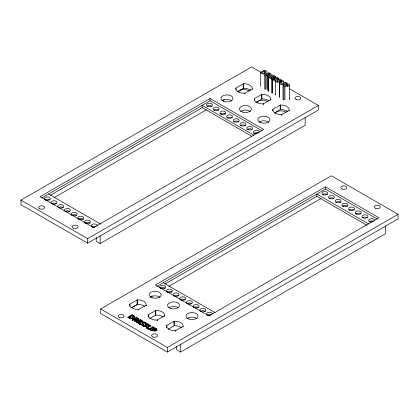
<?xml version="1.0" encoding="UTF-8"?>
<svg xmlns="http://www.w3.org/2000/svg" width="419" height="419" viewBox="0 0 419 419"><rect width="100%" height="100%" fill="white"/><g stroke="black" fill="none" stroke-linecap="round" stroke-linejoin="round"><path stroke-width="0.63" d="M289.592 99.109L289.587 85.062L289.068 84.329L287.214 83.229L282.993 85.665L282.993 99.612L283.522 99.308M279.085 80.186A1.749 1.011 0 0 0 279.159 80.333C280.594 82.632 276.126 82.773 275.419 81.129M279.557 81.202L279.541 95.291M289.592 85.193C288.738 87.733 285.349 85.198 283.909 86.188L282.993 85.665M147.032 326.621L146.64 325.683A1.749 1.011 0 0 1 146.566 325.532M142.256 323.4C143.361 321.567 145.21 323.897 146.084 323.007M136.83 320.43L135.442 319.938A3.965 2.289 0 0 1 135.222 319.786L135.222 319.027L136.494 318.293L137.652 319.131L137.27 319.561L137.615 320.079L136.322 320.352L135.751 321.75L134.714 321.153L135.201 319.99L134.902 319.838A4.997 2.886 0 0 1 134.389 319.508L133.127 320.236L132.215 319.707L132.215 320.472M136.144 321.551L136.322 320.352M268.27 91.117L268.27 77.164L268.841 75.766L270.559 75.598L271.475 74.687L270.957 73.875L268.951 72.686L264.735 75.121L264.735 89.074M268.349 90.457L268.841 89.603M268.626 90.242L268.768 89.891M134.866 321.551L135.201 319.99M267.233 90.514L267.233 76.562L267.72 75.399A5.028 2.902 0 0 1 266.908 74.917L265.646 75.645L264.735 75.121M146.069 322.944A1.99 1.152 0 0 0 145.534 322.499L144.241 321.981L142.921 322.085L142.23 322.73L142.596 324.175L141.496 324.175L140.726 323.311L139.794 323.85L139.794 324.615M146.823 327.04L146.488 327.286M289.508 88.802L318.34 105.447L318.34 110.014L87.65 243.198L20.95 204.687L20.95 200.12L251.636 66.935L261.247 72.482M210.087 98.502L40.035 196.679L93.61 227.611L263.661 129.434L210.087 98.502L210.087 100.785L41.643 198.035M264.619 71.167C256.742 73.283 269.412 74.435 264.619 71.167L264.619 73.707M252.29 89.54L252.306 88.87A8.228 4.75 0 0 0 243.434 83.748L235.913 88L235.913 89.996M50.306 195.317L202.178 107.636L251.803 136.285M237.61 91.588L243.434 88.315A8.228 4.75 0 0 1 250.913 90.378M54.386 197.527L206.143 109.914M221.997 100.759L224.265 99.45M237.851 91.604L242.381 88.99M269.014 73.702L267.741 74.441A3.965 2.289 0 0 0 267.961 74.592C269.134 75.855 271.585 74.273 269.014 73.702L269.014 74.97M268.72 91.373L268.72 77.421L272.937 74.985L275.718 76.593L275.718 77.861M274.068 79.971L274.068 77.436L273.209 77.929L271.407 76.892L270.459 77.436L272.413 78.563L272.413 92.51M235.902 88.1A8.228 4.75 0 0 0 244.775 93.222L252.29 88.969M268.72 77.421L271.554 79.055L272.413 78.563M274.068 77.436L272.266 76.394L272.958 75.991L274.859 77.086L275.718 76.593M277.677 82.124L277.677 78.955L278.604 78.421L278.604 79.689M280.746 81.993L280.746 80.726L281.673 80.191L281.673 81.459M280.185 81.967L282.605 80.568L283.516 81.092L283.516 83.632M281.076 82.501L283.516 81.092M270.747 100.193L270.763 99.528A8.228 4.75 0 0 0 261.891 94.401L254.37 98.654L254.354 100.466M282.961 83.591L285.402 82.182L286.318 82.711L286.318 83.978M283.893 84.109L286.318 82.711M255.747 102.425L261.891 98.968A8.228 4.75 0 0 1 268.998 100.749M287.277 84.245L285.795 85.099A5.112 2.949 0 0 0 286.004 85.24C287.104 86.482 289.707 84.853 287.277 84.245L287.277 86.146M272.664 93.013L272.313 93.212L272.313 79.264C272.617 77.897 274.984 80.961 275.183 79.238C273.555 77.473 277.001 76.735 278.08 77.897A1.969 1.137 0 0 1 278.593 78.358M254.354 98.753A8.228 4.75 0 0 0 263.226 103.875L270.747 99.622M289.204 110.852L289.215 110.181A8.228 4.75 0 0 0 280.342 105.059L272.821 109.307L272.811 110.836M274.518 112.894L280.342 109.626A8.228 4.75 0 0 1 287.822 111.69M272.811 109.406A8.228 4.75 0 0 0 281.683 114.528L289.204 110.281M20.95 200.12L87.65 238.631L318.34 105.447M96.244 237.505L96.244 241.307L100.172 243.575L305.158 125.234L305.158 117.624M100.66 308.986L331.35 175.802L398.05 214.313L398.05 218.88L167.364 352.065L100.66 313.553L100.66 308.986L167.364 347.498L398.05 214.313M325.39 186.822L155.339 284.999L208.913 315.931L378.965 217.754L325.39 186.822L325.39 189.105L157.036 286.303M146.189 305.598L146.189 305.027A8.228 4.75 0 0 0 137.317 299.904L129.796 304.152L129.796 306.153M164.95 284.019L316.822 196.338L367.013 225.312M131.634 307.661L137.317 304.472A8.228 4.75 0 0 1 144.66 306.425M131.927 307.651L137.589 304.383M150.615 296.861L152.312 295.882M168.737 286.402L321.054 198.459M129.785 304.252A8.228 4.75 0 0 0 138.658 309.374L146.179 305.126L146.179 305.697M127.989 317.094L132.058 314.748L133.441 315.549L133.441 316.308L132.058 315.507L127.989 317.859M129.55 317.23L132.1 315.758C134.504 316.586 132.252 318.534 130.681 317.817C129.005 316.539 129.455 318.744 131.084 318.655M129.55 317.99L130.026 317.712M132.215 319.707L136.432 317.272C139.805 318.162 139.265 320.451 137.118 320.399M132.477 320.32L136.432 318.037L138.946 319.901M135.222 319.786L135.698 319.514M164.63 316.35L164.646 315.68A8.228 4.75 0 0 0 155.774 310.558L148.253 314.81L148.253 317.094M141.098 322.525L139.742 321.745L139.742 320.98L140.438 320.582L142.34 321.677L143.198 321.179L140.417 319.577L136.201 322.012L139.035 323.646L139.894 323.149L137.94 322.022L137.94 322.782L139.407 323.63M136.73 322.468L140.417 320.336L142.643 321.619M137.94 322.022L138.883 321.478L140.69 322.52L141.549 322.022L139.742 320.98M149.63 318.581L155.774 315.125A8.228 4.75 0 0 1 162.844 316.874M139.967 324.51L140.726 324.076L140.726 323.311M142.863 325.626C143.502 324.269 144.848 327.05 145.765 325.773C146.645 326.993 143.665 327.218 142.884 325.683M143.094 326.249L143.796 325.846L143.796 325.086M149.154 324.783C148.179 325.841 146.561 323.678 148.625 325.018M148.237 314.91A8.228 4.75 0 0 0 157.109 320.032L164.63 315.779M148.556 327.092L150.997 325.683L150.086 325.154L147.666 326.553L147.666 327.312L150.086 325.919L150.541 326.181M151.374 328.695L153.794 327.297L152.883 326.773L150.442 328.182L150.442 328.941L152.883 327.532L153.454 327.862M154.695 327.815L150.473 330.251L151.385 330.78C152.715 329.549 154.396 331.796 156.041 330.795C158.251 330.203 156.093 327.826 154.695 327.815L154.695 328.58L150.74 330.858M153.275 329.69L154.758 328.831C157.141 329.748 154.449 330.942 153.48 329.826A5.112 2.949 0 0 1 153.275 329.69L153.275 330.45A5.112 2.949 0 0 0 153.48 330.591C154.14 331.534 156.648 330.79 155.412 329.978M153.275 330.45L153.736 330.182M183.087 327.003L183.098 326.338A8.228 4.75 0 0 0 174.225 321.211L166.71 325.463L166.71 327.459M168.087 329.234L174.225 325.778A8.228 4.75 0 0 1 181.568 327.731M166.694 327.558L166.694 325.563A8.228 4.75 0 0 0 175.566 330.685L183.087 326.432M176.619 345.989L176.619 349.797L180.547 352.065L385.527 233.718L385.527 226.108M276.121 78.164L277.027 78.259L277.677 78.955M279.185 79.935L280.096 80.029L280.746 80.726M143.597 322.75L143.995 322.682M143.597 323.51L143.921 323.442M146.666 324.521L147.383 324.531L147.079 324.489M146.666 325.285L147.279 325.259M275.54 94.291L275.094 94.39M275.44 94.196L275.293 94.238A1.529 0.885 0 0 1 275.142 94.27M131.744 318.644L133.085 318.026L133.032 317.141M147.022 324.453L145.561 324.856L145.403 325.788M144.01 322.714L145.561 323.248M268.768 89.064L268.49 88.969M135.18 320.739L134.949 320.624A4.997 2.886 0 0 1 134.703 320.483M265.965 70.958L264.578 70.156L260.508 72.508L260.508 86.455M267.233 76.562L268.27 77.164M210.087 100.785L261.969 130.738M254.055 135.306L202.178 105.352L202.178 107.636M325.39 189.105L377.273 219.058M368.704 224.008L316.822 194.055L316.822 196.338M48.604 194.018L100.487 223.971M163.253 282.715L215.13 312.668M154.695 328.58L157.057 330.382M136.536 319.074L136.494 318.293M137.238 319.482L136.515 319.65L135.457 319.189A3.965 2.289 0 0 1 135.222 319.027M146.566 324.772A1.749 1.011 0 0 0 146.64 324.924C148.012 326.988 143.911 327.553 143.796 325.846M143.497 323.002A1.749 1.011 0 0 0 143.57 323.149C145.042 325.448 140.428 325.573 139.831 323.95M143.497 323.761A1.749 1.011 0 0 0 143.57 323.913L143.932 324.563M142.251 323.814C143.701 325.458 141.009 325.453 140.726 324.076M149.138 324.715A1.99 1.152 0 0 0 148.604 324.275C147.724 323.196 144.225 323.662 145.676 325.479M272.35 79.359C272.942 80.935 277.582 80.914 276.09 78.563A1.749 1.011 0 0 1 276.016 78.411M289.513 98.79L289.592 99.078M279.494 94.856L279.557 95.15M140.794 324.269L140.794 323.51M284.951 85.586L284.951 99.539M283.909 86.188L283.909 100.141M281.856 114.523L281.856 115.094M281.683 114.528L281.683 115.099M280.342 105.059L280.342 109.626M280.175 105.064L280.175 109.631M279.326 83.051L279.326 97.004M275.383 94.987L275.383 81.035C275.718 79.793 277.975 82.58 278.253 81.014C276.645 79.144 280.122 78.563 281.149 79.668A1.969 1.137 0 0 1 281.657 80.129M274.859 77.086L274.859 79.626M273.209 77.929L273.209 79.201M271.554 79.055L271.554 93.008M271.407 76.892L271.407 78.793M268.841 75.766L268.841 77.667M266.908 74.917L266.908 88.87M265.646 75.645L265.646 89.598M263.399 103.865L263.399 104.436M263.226 103.875L263.226 104.446M261.891 94.401L261.891 98.968M261.718 94.411L261.718 98.978M244.942 93.212L244.942 93.783M244.775 93.222L244.775 93.793M243.434 83.748L243.434 88.315M243.261 83.758L243.261 88.325M180.547 344.455L180.547 352.065M175.739 330.675L175.739 331.246M175.566 330.685L175.566 331.256M174.225 321.211L174.225 325.778M174.058 321.221L174.058 325.788M167.364 347.498L167.364 352.065M157.282 320.022L157.282 320.593M157.109 320.032L157.109 320.603M156.177 328.674L156.177 329.434M155.774 310.558L155.774 315.125M155.601 310.568L155.601 315.13M155.281 329.135L155.281 329.9M154.758 328.831L154.758 329.596M152.883 326.773L152.883 327.532M152.432 330.177L152.432 330.937M150.086 325.154L150.086 325.919M146.875 325.306L146.875 326.071M146.64 324.924L146.64 325.683M145.44 325.092L145.44 325.851M143.864 325.28L143.864 326.04M143.806 323.536L143.806 324.296M143.57 323.149L143.57 323.913M142.607 323.709L142.607 324.468M142.371 323.316L142.371 324.081M142.34 321.677L142.34 322.436M140.417 319.577L140.417 320.336M139.894 323.149L139.815 324.673M138.825 309.369L138.825 309.94M138.658 309.374L138.658 309.945M138.04 318.204L138.04 318.964M137.317 299.904L137.317 304.472M137.144 299.91L137.144 304.477M136.432 317.272L136.432 318.037M132.058 314.748L132.058 315.507M128.031 317.921L128.031 317.162A3.504 2.022 0 0 0 128.397 317.518L128.549 317.644A6.699 3.865 0 0 0 128.832 317.843L128.984 317.942A5.007 2.891 0 0 0 129.23 318.079M100.172 235.965L100.172 243.575M87.65 238.631L87.65 243.198M187.042 318.639A6.06 3.499 0 0 1 197.024 318.639M168.925 307.724A6.06 3.499 0 0 1 178.232 307.724M150.133 297.328A6.06 3.499 0 0 1 160.116 297.328M207.059 315.303A2.985 1.723 0 0 1 211.207 314.863M200.533 311.312A2.985 1.723 0 0 1 205.43 311.579M193.835 307.446A2.985 1.723 0 0 1 198.737 307.714M187.141 303.576A2.985 1.723 0 0 1 191.719 303.576M180.275 299.842A2.985 1.723 0 0 1 185.193 299.842M173.749 295.845A2.985 1.723 0 0 1 178.494 295.971M167.05 291.98A2.985 1.723 0 0 1 171.947 292.247M160.184 288.241A2.985 1.723 0 0 1 165.254 288.382M369.05 221.834A2.985 1.723 0 0 1 373.57 221.347M362.671 217.702A2.985 1.723 0 0 1 367.254 217.702M355.81 213.962A2.985 1.723 0 0 1 360.722 213.962M349.111 210.097A2.985 1.723 0 0 1 354.029 210.097M342.265 206.368A2.985 1.723 0 0 1 344.874 205.483A2.985 1.723 0 0 1 347.482 206.368M335.886 202.236A2.985 1.723 0 0 1 340.914 202.655M329.193 198.37A2.985 1.723 0 0 1 333.77 198.37M322.326 194.631A2.985 1.723 0 0 1 327.239 194.631M210.129 315.68A2.985 1.723 0 0 1 206.567 314.234A2.985 1.723 0 0 1 209.317 312.281A2.985 1.723 0 0 1 212.501 313.999M371.967 222.096A2.985 1.723 0 0 1 368.678 220.446A2.985 1.723 0 0 1 371.763 218.666A2.985 1.723 0 0 1 374.628 220.562M150.505 328.973A1.419 0.817 0 0 1 148.457 329.02A1.419 0.817 0 0 1 148.473 327.836M150.505 328.213A1.419 0.817 0 0 1 148.441 328.25A1.419 0.817 0 0 1 148.499 327.056M146.823 328.732A2.713 1.566 0 0 1 147.603 327.276M151.437 328.732A2.713 1.566 0 0 1 147.556 328.758A2.713 1.566 0 0 1 147.603 326.516M148.604 325.034A1.99 1.152 0 0 1 148.949 325.264M145.534 323.264A1.99 1.152 0 0 1 146.022 323.641M133.509 316.266A3.122 1.802 0 0 1 134.599 317.817M133.509 315.502A3.122 1.802 0 0 1 133.745 318.126A3.122 1.802 0 0 1 129.199 318.1M279.284 97.004A2.713 1.566 0 0 1 279.332 96.716M283.024 83.622A1.419 0.817 0 0 1 280.96 83.659A1.419 0.817 0 0 1 281.023 82.47M283.956 84.14A2.713 1.566 0 0 1 280.081 84.167A2.713 1.566 0 0 1 280.122 81.93M266.028 70.916A3.122 1.802 0 0 1 266.264 73.535A3.122 1.802 0 0 1 261.718 73.508A5.007 2.891 0 0 1 261.503 73.351L261.372 73.267A6.699 3.865 0 0 1 261.068 73.053L260.911 72.932A3.504 2.022 0 0 1 260.545 72.576M222.117 100.848A6.06 3.499 0 0 1 231.817 100.848M240.768 111.36A6.06 3.499 0 0 1 250.415 111.616M259.026 122.159A6.06 3.499 0 0 1 268.726 122.159M207.091 106.253A2.985 1.723 0 0 1 211.867 106.253M213.889 110.05A2.985 1.723 0 0 1 218.566 110.118M220.258 114.193A2.985 1.723 0 0 1 222.871 113.298A2.985 1.723 0 0 1 225.49 114.193M227.061 117.954A2.985 1.723 0 0 1 232.079 117.954M233.807 121.777A2.985 1.723 0 0 1 238.725 121.777M240.674 125.517A2.985 1.723 0 0 1 245.351 125.585M247.042 129.66A2.985 1.723 0 0 1 252.049 129.45M253.746 133.514A2.985 1.723 0 0 1 258.308 133.048M45.053 199.795A2.985 1.723 0 0 1 49.961 200.073M51.527 203.833A2.985 1.723 0 0 1 56.544 203.833M58.278 207.651A2.985 1.723 0 0 1 63.19 207.651M65.139 211.391A2.985 1.723 0 0 1 69.816 211.464M71.838 215.256A2.985 1.723 0 0 1 76.515 215.329M78.531 219.127A2.985 1.723 0 0 1 83.433 219.394M85.01 223.165A2.985 1.723 0 0 1 90.027 223.165M91.829 226.93A2.985 1.723 0 0 1 95.831 226.511M256.967 133.75A2.985 1.723 0 0 1 253.39 132.242A2.985 1.723 0 0 1 256.355 130.346A2.985 1.723 0 0 1 259.324 132.247M94.526 227.391A2.985 1.723 0 0 1 91.232 225.679A2.985 1.723 0 0 1 94.521 223.966A2.985 1.723 0 0 1 97.135 226.03M289.346 99.392A1.776 1.027 0 0 1 289.283 99.502M279.515 97.004A2.111 1.22 0 0 1 279.525 96.873M275.199 113.376A6.06 3.499 0 0 1 280.149 110.899A6.06 3.499 0 0 1 286.109 112.47M238.181 92.306A6.06 3.499 0 0 1 243.025 89.608A6.06 3.499 0 0 1 249.2 91.159M256.638 102.964A6.06 3.499 0 0 1 261.273 100.288A6.06 3.499 0 0 1 267.406 101.608M119.604 317.712A2.985 1.723 0 0 0 124.076 316.219A2.985 1.723 0 0 0 119.604 314.727A2.985 1.723 0 0 0 119.604 317.712M153.087 337.044A2.985 1.723 0 0 0 157.56 335.551A2.985 1.723 0 0 0 153.087 334.058A2.985 1.723 0 0 0 153.087 337.044M189.006 319.084A6.06 3.499 0 0 0 198.093 316.057A6.06 3.499 0 0 0 189.006 313.024A6.06 3.499 0 0 0 189.006 319.084M170.549 308.431A6.06 3.499 0 0 0 179.636 305.399A6.06 3.499 0 0 0 170.549 302.371A6.06 3.499 0 0 0 170.549 308.431M152.092 297.773A6.06 3.499 0 0 0 161.184 294.746A6.06 3.499 0 0 0 152.092 291.718A6.06 3.499 0 0 0 152.092 297.773M342.381 189.089A2.985 1.723 0 0 0 346.853 187.597A2.985 1.723 0 0 0 342.381 186.109A2.985 1.723 0 0 0 342.381 189.089M375.864 208.421A2.985 1.723 0 0 0 380.337 206.928A2.985 1.723 0 0 0 375.864 205.441A2.985 1.723 0 0 0 375.864 208.421M201.329 311.621A2.985 1.723 0 0 0 205.808 310.128A2.985 1.723 0 0 0 201.329 308.641A2.985 1.723 0 0 0 201.329 311.621M194.374 307.656A2.985 1.723 0 0 0 199.093 306.441A2.985 1.723 0 0 0 194.908 304.692A2.985 1.723 0 0 0 194.374 307.656M187.937 303.89A2.985 1.723 0 0 0 192.415 302.398A2.985 1.723 0 0 0 187.937 300.905A2.985 1.723 0 0 0 187.937 303.89M180.982 299.925A2.985 1.723 0 0 0 185.701 298.71A2.985 1.723 0 0 0 181.516 296.961A2.985 1.723 0 0 0 180.982 299.925M174.545 296.154A2.985 1.723 0 0 0 179.018 294.667A2.985 1.723 0 0 0 174.545 293.174A2.985 1.723 0 0 0 174.545 296.154M167.59 292.195A2.985 1.723 0 0 0 172.309 290.98A2.985 1.723 0 0 0 168.124 289.225A2.985 1.723 0 0 0 167.59 292.195M160.896 288.33A2.985 1.723 0 0 0 165.61 287.109A2.985 1.723 0 0 0 161.425 285.36A2.985 1.723 0 0 0 160.896 288.33M363.21 217.917A2.985 1.723 0 0 0 367.929 216.696A2.985 1.723 0 0 0 363.744 214.947A2.985 1.723 0 0 0 363.21 217.917M356.773 214.146A2.985 1.723 0 0 0 361.251 212.653A2.985 1.723 0 0 0 356.773 211.16A2.985 1.723 0 0 0 356.773 214.146M349.818 210.181A2.985 1.723 0 0 0 354.537 208.966A2.985 1.723 0 0 0 350.352 207.216A2.985 1.723 0 0 0 349.818 210.181M343.381 206.415A2.985 1.723 0 0 0 347.854 204.922A2.985 1.723 0 0 0 343.381 203.43A2.985 1.723 0 0 0 343.381 206.415M336.426 202.45A2.985 1.723 0 0 0 341.145 201.235A2.985 1.723 0 0 0 336.96 199.481A2.985 1.723 0 0 0 336.426 202.45M329.989 198.679A2.985 1.723 0 0 0 334.462 197.187A2.985 1.723 0 0 0 329.989 195.699A2.985 1.723 0 0 0 329.989 198.679M323.29 194.814A2.985 1.723 0 0 0 327.768 193.321A2.985 1.723 0 0 0 323.29 191.829A2.985 1.723 0 0 0 323.29 194.814M296.154 99.607A2.985 1.723 0 0 0 300.873 98.392A2.985 1.723 0 0 0 296.689 96.642A2.985 1.723 0 0 0 296.154 99.607M223.935 101.408A6.06 3.499 0 0 0 233.027 98.376A6.06 3.499 0 0 0 223.935 95.349A6.06 3.499 0 0 0 223.935 101.408M242.392 112.062A6.06 3.499 0 0 0 251.479 109.034A6.06 3.499 0 0 0 242.392 106.002A6.06 3.499 0 0 0 242.392 112.062M260.848 122.72A6.06 3.499 0 0 0 269.936 119.687A6.06 3.499 0 0 0 260.848 116.66A6.06 3.499 0 0 0 260.848 122.72M73.639 228.324A2.985 1.723 0 0 0 78.112 226.836A2.985 1.723 0 0 0 73.639 225.343A2.985 1.723 0 0 0 73.639 228.324M39.894 208.898A2.985 1.723 0 0 0 44.613 207.683A2.985 1.723 0 0 0 40.428 205.933A2.985 1.723 0 0 0 39.894 208.898M207.992 106.494A2.985 1.723 0 0 0 212.464 105.001A2.985 1.723 0 0 0 207.992 103.514A2.985 1.723 0 0 0 207.992 106.494M214.685 110.359A2.985 1.723 0 0 0 219.158 108.872A2.985 1.723 0 0 0 214.685 107.379A2.985 1.723 0 0 0 214.685 110.359M221.384 114.225A2.985 1.723 0 0 0 225.857 112.737A2.985 1.723 0 0 0 221.384 111.245A2.985 1.723 0 0 0 221.384 114.225M227.821 117.996A2.985 1.723 0 0 0 232.535 116.781A2.985 1.723 0 0 0 228.355 115.031A2.985 1.723 0 0 0 227.821 117.996M234.514 121.861A2.985 1.723 0 0 0 239.233 120.646A2.985 1.723 0 0 0 235.049 118.896A2.985 1.723 0 0 0 234.514 121.861M241.213 125.731A2.985 1.723 0 0 0 245.932 124.511A2.985 1.723 0 0 0 241.747 122.762A2.985 1.723 0 0 0 241.213 125.731M248.168 129.691A2.985 1.723 0 0 0 252.641 128.198A2.985 1.723 0 0 0 248.168 126.711A2.985 1.723 0 0 0 248.168 129.691M45.849 200.104A2.985 1.723 0 0 0 50.322 198.616A2.985 1.723 0 0 0 45.849 197.124A2.985 1.723 0 0 0 45.849 200.104M52.548 203.969A2.985 1.723 0 0 0 57.021 202.482A2.985 1.723 0 0 0 52.548 200.989A2.985 1.723 0 0 0 52.548 203.969M58.985 207.74A2.985 1.723 0 0 0 63.698 206.525A2.985 1.723 0 0 0 59.519 204.776A2.985 1.723 0 0 0 58.985 207.74M65.94 211.705A2.985 1.723 0 0 0 70.413 210.212A2.985 1.723 0 0 0 65.94 208.72A2.985 1.723 0 0 0 65.94 211.705M72.634 215.57A2.985 1.723 0 0 0 77.112 214.078A2.985 1.723 0 0 0 72.634 212.585A2.985 1.723 0 0 0 72.634 215.57M79.071 219.341A2.985 1.723 0 0 0 83.79 218.121A2.985 1.723 0 0 0 79.605 216.372A2.985 1.723 0 0 0 79.071 219.341M85.769 223.207A2.985 1.723 0 0 0 90.488 221.991A2.985 1.723 0 0 0 86.304 220.237A2.985 1.723 0 0 0 85.769 223.207"/></g></svg>
